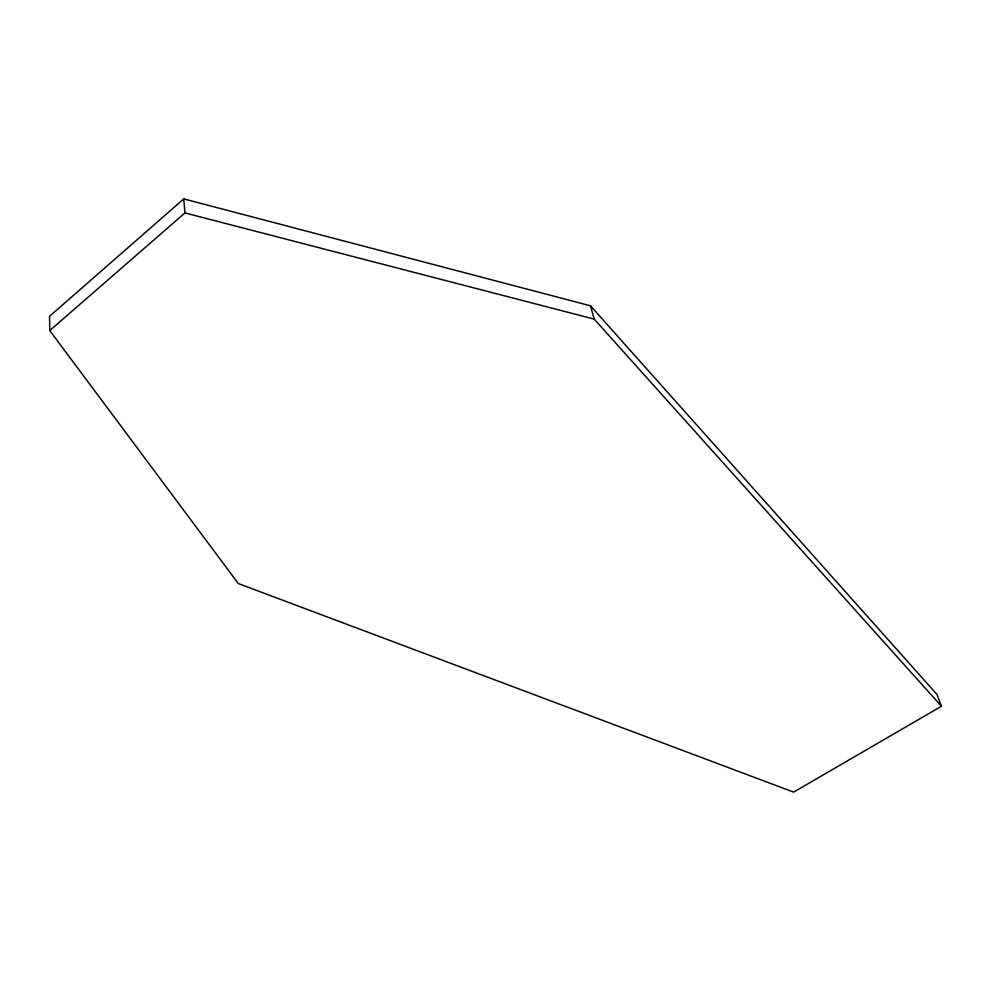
<?xml version="1.0" encoding="UTF-8"?>
<svg xmlns="http://www.w3.org/2000/svg" width="991" height="991" viewBox="0 0 991 991"><rect width="100%" height="100%" fill="white"/><g stroke="black" fill="none" stroke-linecap="round" stroke-linejoin="round"><path stroke-width="1.49" d="M183.756 198.894L49.55 316.29L49.761 330.56L238.286 583.526L793.642 792.106L941.45 706.249L937.015 694.493L590.487 305.798L183.756 198.894L184.958 212.929L49.761 330.56M184.958 212.929L594.216 319.114L941.45 706.249M590.487 305.798L594.216 319.114"/></g></svg>
